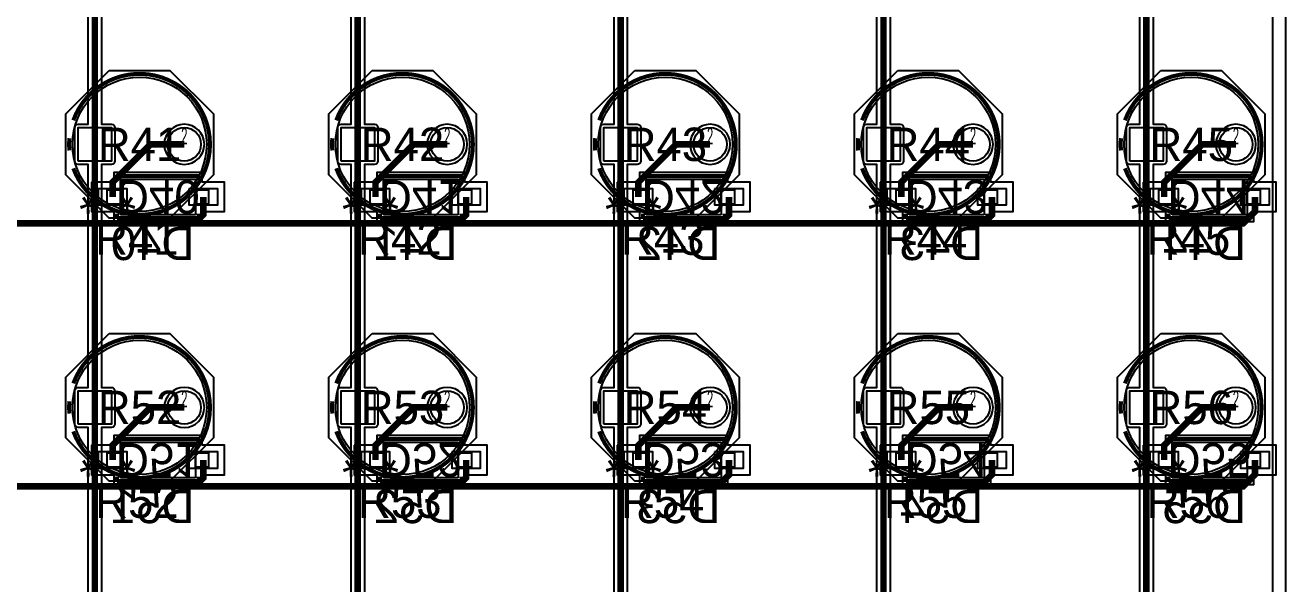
# Model space of a CAD drawing. Extents: x -64 to 44, y -64 to 41.
# Drawn here: x -4.45 to 43.5, y -36.7 to -15.47 of the extents above; entities that cross this region are included whole.
import ezdxf
from ezdxf.enums import TextEntityAlignment as Align

# ---------------------------------------------------------------- set-up
doc = ezdxf.new("R2010")
doc.units = 0
for name, color, linetype in [('ASSEMBLY', 12, 'CONTINUOUS'), ('BOUND', 85, 'CONTINUOUS'), ('COND', 80, 'CONTINUOUS'), ('COND2', 2, 'CONTINUOUS'), ('PACKAGES', 202, 'CONTINUOUS'), ('SILK_SCREEN', 85, 'CONTINUOUS'), ('SOLDER_MASK', 85, 'CONTINUOUS'), ('TEXT', 142, 'CONTINUOUS')]:
    doc.layers.add(name, color=color, linetype=linetype)

msp = doc.modelspace()

# ---------------------------------------------------------------- linework, layer by layer
at = {"layer": 'ASSEMBLY'}
for points in [[(2.4545, -20, -1), (-2.6509, -20, -1), (2.4545, -20)], [(12.4545, -20, -1), (7.3491, -20, -1), (12.4545, -20)], [(22.4545, -20, -1), (17.3491, -20, -1), (22.4545, -20)], [(32.4545, -20, -1), (27.3491, -20, -1), (32.4545, -20)], [(42.4545, -20, -1), (37.3491, -20, -1), (42.4545, -20)], [(2.4545, -30, -1), (-2.6509, -30, -1), (2.4545, -30)], [(12.4545, -30, -1), (7.3491, -30, -1), (12.4545, -30)], [(22.4545, -30, -1), (17.3491, -30, -1), (22.4545, -30)], [(32.4545, -30, -1), (27.3491, -30, -1), (32.4545, -30)], [(42.4545, -30, -1), (37.3491, -30, -1), (42.4545, -30)]]:
    msp.add_lwpolyline(points, format="xyb", dxfattribs=at)
for points in [[(-0.825, -21.6625), (-0.4875, -21.325)], [(-0.825, -21.325), (2.025, -21.325)], [(-0.825, -22.675), (-0.825, -21.325)], [(2.025, -21.325), (2.025, -22.675)], [(9.175, -21.6625), (9.5125, -21.325)], [(9.175, -21.325), (12.025, -21.325)], [(9.175, -22.675), (9.175, -21.325)], [(12.025, -21.325), (12.025, -22.675)], [(19.175, -21.6625), (19.5125, -21.325)], [(19.175, -21.325), (22.025, -21.325)], [(19.175, -22.675), (19.175, -21.325)], [(22.025, -21.325), (22.025, -22.675)], [(29.175, -21.6625), (29.5125, -21.325)], [(29.175, -21.325), (32.025, -21.325)], [(29.175, -22.675), (29.175, -21.325)], [(32.025, -21.325), (32.025, -22.675)], [(39.175, -21.6625), (39.5125, -21.325)], [(39.175, -21.325), (42.025, -21.325)], [(39.175, -22.675), (39.175, -21.325)], [(42.025, -21.325), (42.025, -22.675)], [(-1.325, -22.275), (-1.325, -21.725)], [(-1.325, -21.725), (-0.825, -21.725)], [(-0.825, -21.725), (-0.825, -22.275)], [(2.025, -22.275), (2.025, -21.725)], [(2.025, -21.725), (2.525, -21.725)], [(2.525, -21.725), (2.525, -22.275)], [(8.675, -22.275), (8.675, -21.725)], [(8.675, -21.725), (9.175, -21.725)], [(9.175, -21.725), (9.175, -22.275)], [(12.025, -22.275), (12.025, -21.725)], [(12.025, -21.725), (12.525, -21.725)], [(12.525, -21.725), (12.525, -22.275)], [(18.675, -22.275), (18.675, -21.725)], [(18.675, -21.725), (19.175, -21.725)], [(19.175, -21.725), (19.175, -22.275)], [(22.025, -22.275), (22.025, -21.725)], [(22.025, -21.725), (22.525, -21.725)], [(22.525, -21.725), (22.525, -22.275)], [(28.675, -22.275), (28.675, -21.725)], [(28.675, -21.725), (29.175, -21.725)], [(29.175, -21.725), (29.175, -22.275)], [(32.025, -22.275), (32.025, -21.725)], [(32.025, -21.725), (32.525, -21.725)], [(32.525, -21.725), (32.525, -22.275)], [(38.675, -22.275), (38.675, -21.725)], [(38.675, -21.725), (39.175, -21.725)], [(39.175, -21.725), (39.175, -22.275)], [(42.025, -22.275), (42.025, -21.725)], [(42.025, -21.725), (42.525, -21.725)], [(42.525, -21.725), (42.525, -22.275)], [(-0.825, -22.275), (-1.325, -22.275)], [(-0.825, -22.3375), (-0.4875, -22.675)], [(2.525, -22.275), (2.025, -22.275)], [(9.175, -22.275), (8.675, -22.275)], [(9.175, -22.3375), (9.5125, -22.675)], [(12.525, -22.275), (12.025, -22.275)], [(19.175, -22.275), (18.675, -22.275)], [(19.175, -22.3375), (19.5125, -22.675)], [(22.525, -22.275), (22.025, -22.275)], [(29.175, -22.275), (28.675, -22.275)], [(29.175, -22.3375), (29.5125, -22.675)], [(32.525, -22.275), (32.025, -22.275)], [(39.175, -22.275), (38.675, -22.275)], [(39.175, -22.3375), (39.5125, -22.675)], [(42.525, -22.275), (42.025, -22.275)], [(2.025, -22.675), (-0.825, -22.675)], [(12.025, -22.675), (9.175, -22.675)], [(22.025, -22.675), (19.175, -22.675)], [(32.025, -22.675), (29.175, -22.675)], [(42.025, -22.675), (39.175, -22.675)], [(-0.825, -31.6625), (-0.4875, -31.325)], [(-0.825, -31.325), (2.025, -31.325)], [(-0.825, -32.675), (-0.825, -31.325)], [(2.025, -31.325), (2.025, -32.675)], [(9.175, -31.6625), (9.5125, -31.325)], [(9.175, -31.325), (12.025, -31.325)], [(9.175, -32.675), (9.175, -31.325)], [(12.025, -31.325), (12.025, -32.675)], [(19.175, -31.6625), (19.5125, -31.325)], [(19.175, -31.325), (22.025, -31.325)], [(19.175, -32.675), (19.175, -31.325)], [(22.025, -31.325), (22.025, -32.675)], [(29.175, -31.6625), (29.5125, -31.325)], [(29.175, -31.325), (32.025, -31.325)], [(29.175, -32.675), (29.175, -31.325)], [(32.025, -31.325), (32.025, -32.675)], [(39.175, -31.6625), (39.5125, -31.325)], [(39.175, -31.325), (42.025, -31.325)], [(39.175, -32.675), (39.175, -31.325)], [(42.025, -31.325), (42.025, -32.675)], [(-1.325, -32.275), (-1.325, -31.725)], [(-1.325, -31.725), (-0.825, -31.725)], [(-0.825, -31.725), (-0.825, -32.275)], [(2.025, -32.275), (2.025, -31.725)], [(2.025, -31.725), (2.525, -31.725)], [(2.525, -31.725), (2.525, -32.275)], [(8.675, -32.275), (8.675, -31.725)], [(8.675, -31.725), (9.175, -31.725)], [(9.175, -31.725), (9.175, -32.275)], [(12.025, -32.275), (12.025, -31.725)], [(12.025, -31.725), (12.525, -31.725)], [(12.525, -31.725), (12.525, -32.275)], [(18.675, -32.275), (18.675, -31.725)], [(18.675, -31.725), (19.175, -31.725)], [(19.175, -31.725), (19.175, -32.275)], [(22.025, -32.275), (22.025, -31.725)], [(22.025, -31.725), (22.525, -31.725)], [(22.525, -31.725), (22.525, -32.275)], [(28.675, -32.275), (28.675, -31.725)], [(28.675, -31.725), (29.175, -31.725)], [(29.175, -31.725), (29.175, -32.275)], [(32.025, -32.275), (32.025, -31.725)], [(32.025, -31.725), (32.525, -31.725)], [(32.525, -31.725), (32.525, -32.275)], [(38.675, -32.275), (38.675, -31.725)], [(38.675, -31.725), (39.175, -31.725)], [(39.175, -31.725), (39.175, -32.275)], [(42.025, -32.275), (42.025, -31.725)], [(42.025, -31.725), (42.525, -31.725)], [(42.525, -31.725), (42.525, -32.275)], [(-0.825, -32.275), (-1.325, -32.275)], [(-0.825, -32.3375), (-0.4875, -32.675)], [(2.525, -32.275), (2.025, -32.275)], [(9.175, -32.275), (8.675, -32.275)], [(9.175, -32.3375), (9.5125, -32.675)], [(12.525, -32.275), (12.025, -32.275)], [(19.175, -32.275), (18.675, -32.275)], [(19.175, -32.3375), (19.5125, -32.675)], [(22.525, -32.275), (22.025, -32.275)], [(29.175, -32.275), (28.675, -32.275)], [(29.175, -32.3375), (29.5125, -32.675)], [(32.525, -32.275), (32.025, -32.275)], [(39.175, -32.275), (38.675, -32.275)], [(39.175, -32.3375), (39.5125, -32.675)], [(42.525, -32.275), (42.025, -32.275)], [(2.025, -32.675), (-0.825, -32.675)], [(12.025, -32.675), (9.175, -32.675)], [(22.025, -32.675), (19.175, -32.675)], [(32.025, -32.675), (29.175, -32.675)], [(42.025, -32.675), (39.175, -32.675)]]:
    msp.add_lwpolyline(points, dxfattribs=at)
at = {"layer": 'BOUND'}
for points in [[(-1.2539, -17.1933), (1.0575, -17.1933), (2.7085, -18.8443), (2.7085, -21.1557), (1.0575, -22.8067), (-1.2539, -22.8067), (-2.9049, -21.1557), (-2.9049, -18.8443)], [(8.7461, -17.1933), (11.0575, -17.1933), (12.7085, -18.8443), (12.7085, -21.1557), (11.0575, -22.8067), (8.7461, -22.8067), (7.0951, -21.1557), (7.0951, -18.8443)], [(18.7461, -17.1933), (21.0575, -17.1933), (22.7085, -18.8443), (22.7085, -21.1557), (21.0575, -22.8067), (18.7461, -22.8067), (17.0951, -21.1557), (17.0951, -18.8443)], [(28.7461, -17.1933), (31.0575, -17.1933), (32.7085, -18.8443), (32.7085, -21.1557), (31.0575, -22.8067), (28.7461, -22.8067), (27.0951, -21.1557), (27.0951, -18.8443)], [(38.7461, -17.1933), (41.0575, -17.1933), (42.7085, -18.8443), (42.7085, -21.1557), (41.0575, -22.8067), (38.7461, -22.8067), (37.0951, -21.1557), (37.0951, -18.8443)], [(-1.929, -21.441), (-1.929, -22.559), (-1.079, -22.559), (-1.079, -22.929), (2.279, -22.929), (2.279, -22.559), (3.129, -22.559), (3.129, -21.441), (2.279, -21.441), (2.279, -21.071), (-1.079, -21.071), (-1.079, -21.441)], [(8.071, -21.441), (8.071, -22.559), (8.921, -22.559), (8.921, -22.929), (12.279, -22.929), (12.279, -22.559), (13.129, -22.559), (13.129, -21.441), (12.279, -21.441), (12.279, -21.071), (8.921, -21.071), (8.921, -21.441)], [(18.071, -21.441), (18.071, -22.559), (18.921, -22.559), (18.921, -22.929), (22.279, -22.929), (22.279, -22.559), (23.129, -22.559), (23.129, -21.441), (22.279, -21.441), (22.279, -21.071), (18.921, -21.071), (18.921, -21.441)], [(28.071, -21.441), (28.071, -22.559), (28.921, -22.559), (28.921, -22.929), (32.279, -22.929), (32.279, -22.559), (33.129, -22.559), (33.129, -21.441), (32.279, -21.441), (32.279, -21.071), (28.921, -21.071), (28.921, -21.441)], [(38.071, -21.441), (38.071, -22.559), (38.921, -22.559), (38.921, -22.929), (42.279, -22.929), (42.279, -22.559), (43.129, -22.559), (43.129, -21.441), (42.279, -21.441), (42.279, -21.071), (38.921, -21.071), (38.921, -21.441)], [(-1.2539, -27.1933), (1.0575, -27.1933), (2.7085, -28.8443), (2.7085, -31.1557), (1.0575, -32.8067), (-1.2539, -32.8067), (-2.9049, -31.1557), (-2.9049, -28.8443)], [(8.7461, -27.1933), (11.0575, -27.1933), (12.7085, -28.8443), (12.7085, -31.1557), (11.0575, -32.8067), (8.7461, -32.8067), (7.0951, -31.1557), (7.0951, -28.8443)], [(18.7461, -27.1933), (21.0575, -27.1933), (22.7085, -28.8443), (22.7085, -31.1557), (21.0575, -32.8067), (18.7461, -32.8067), (17.0951, -31.1557), (17.0951, -28.8443)], [(28.7461, -27.1933), (31.0575, -27.1933), (32.7085, -28.8443), (32.7085, -31.1557), (31.0575, -32.8067), (28.7461, -32.8067), (27.0951, -31.1557), (27.0951, -28.8443)], [(38.7461, -27.1933), (41.0575, -27.1933), (42.7085, -28.8443), (42.7085, -31.1557), (41.0575, -32.8067), (38.7461, -32.8067), (37.0951, -31.1557), (37.0951, -28.8443)], [(-1.929, -31.441), (-1.929, -32.559), (-1.079, -32.559), (-1.079, -32.929), (2.279, -32.929), (2.279, -32.559), (3.129, -32.559), (3.129, -31.441), (2.279, -31.441), (2.279, -31.071), (-1.079, -31.071), (-1.079, -31.441)], [(8.071, -31.441), (8.071, -32.559), (8.921, -32.559), (8.921, -32.929), (12.279, -32.929), (12.279, -32.559), (13.129, -32.559), (13.129, -31.441), (12.279, -31.441), (12.279, -31.071), (8.921, -31.071), (8.921, -31.441)], [(18.071, -31.441), (18.071, -32.559), (18.921, -32.559), (18.921, -32.929), (22.279, -32.929), (22.279, -32.559), (23.129, -32.559), (23.129, -31.441), (22.279, -31.441), (22.279, -31.071), (18.921, -31.071), (18.921, -31.441)], [(28.071, -31.441), (28.071, -32.559), (28.921, -32.559), (28.921, -32.929), (32.279, -32.929), (32.279, -32.559), (33.129, -32.559), (33.129, -31.441), (32.279, -31.441), (32.279, -31.071), (28.921, -31.071), (28.921, -31.441)], [(38.071, -31.441), (38.071, -32.559), (38.921, -32.559), (38.921, -32.929), (42.279, -32.929), (42.279, -32.559), (43.129, -32.559), (43.129, -31.441), (42.279, -31.441), (42.279, -31.071), (38.921, -31.071), (38.921, -31.441)]]:
    msp.add_lwpolyline(points, close=True, dxfattribs=at)
at = {"layer": 'COND'}
msp.add_lwpolyline([(-62.9999, 39), (42.9999, 39), (42.9999, -63.4999), (-62.9999, -63.4999)], dxfattribs=at)
at = {"layer": 'COND', "const_width": 0.25}
for points in [[(-1.8, -20), (-1.8, -10)], [(8.2, -20), (8.2, -10)], [(18.2, -20), (18.2, -10)], [(28.2, -20), (28.2, -10)], [(38.2, -20), (38.2, -10)], [(-1.8, -30), (-1.8, -20)], [(8.2, -30), (8.2, -20)], [(18.2, -30), (18.2, -20)], [(28.2, -30), (28.2, -20)], [(38.2, -30), (38.2, -20)], [(-1.8, -40), (-1.8, -30)], [(8.2, -40), (8.2, -30)], [(18.2, -40), (18.2, -30)], [(28.2, -40), (28.2, -30)], [(38.2, -40), (38.2, -30)]]:
    msp.add_lwpolyline(points, dxfattribs=at)
at = {"layer": 'COND'}
for points in [[(-2.0522, -39.2378), (-2.0522, -30.7622), (-2.435, -30.7622, -0.414214), (-2.5622, -30.635), (-2.5622, -29.365, -0.414214), (-2.435, -29.2378), (-2.0522, -29.2378), (-2.0522, -20.7622), (-2.435, -20.7622, -0.414214), (-2.5622, -20.635), (-2.5622, -19.365, -0.414214), (-2.435, -19.2378), (-2.0522, -19.2378), (-2.0522, -10.7622)], [(-1.5478, -10.7622), (-1.5478, -19.2378), (-1.165, -19.2378, -0.414214), (-1.0378, -19.365), (-1.0378, -20.635, -0.414214), (-1.165, -20.7622), (-1.5478, -20.7622), (-1.5478, -29.2378), (-1.165, -29.2378, -0.414214), (-1.0378, -29.365), (-1.0378, -30.635, -0.414214), (-1.165, -30.7622), (-1.5478, -30.7622), (-1.5478, -39.2378)], [(7.9478, -39.2378), (7.9478, -30.7622), (7.565, -30.7622, -0.414214), (7.4378, -30.635), (7.4378, -29.365, -0.414214), (7.565, -29.2378), (7.9478, -29.2378), (7.9478, -20.7622), (7.565, -20.7622, -0.414214), (7.4378, -20.635), (7.4378, -19.365, -0.414214), (7.565, -19.2378), (7.9478, -19.2378), (7.9478, -10.7622)], [(8.4522, -10.7622), (8.4522, -19.2378), (8.835, -19.2378, -0.414214), (8.9622, -19.365), (8.9622, -20.635, -0.414214), (8.835, -20.7622), (8.4522, -20.7622), (8.4522, -29.2378), (8.835, -29.2378, -0.414214), (8.9622, -29.365), (8.9622, -30.635, -0.414214), (8.835, -30.7622), (8.4522, -30.7622), (8.4522, -39.2378)], [(17.9478, -39.2378), (17.9478, -30.7622), (17.565, -30.7622, -0.414214), (17.4378, -30.635), (17.4378, -29.365, -0.414214), (17.565, -29.2378), (17.9478, -29.2378), (17.9478, -20.7622), (17.565, -20.7622, -0.414214), (17.4378, -20.635), (17.4378, -19.365, -0.414214), (17.565, -19.2378), (17.9478, -19.2378), (17.9478, -10.7622)], [(18.4522, -10.7622), (18.4522, -19.2378), (18.835, -19.2378, -0.414214), (18.9622, -19.365), (18.9622, -20.635, -0.414214), (18.835, -20.7622), (18.4522, -20.7622), (18.4522, -29.2378), (18.835, -29.2378, -0.414214), (18.9622, -29.365), (18.9622, -30.635, -0.414214), (18.835, -30.7622), (18.4522, -30.7622), (18.4522, -39.2378)], [(27.9478, -39.2378), (27.9478, -30.7622), (27.565, -30.7622, -0.414214), (27.4378, -30.635), (27.4378, -29.365, -0.414214), (27.565, -29.2378), (27.9478, -29.2378), (27.9478, -20.7622), (27.565, -20.7622, -0.414214), (27.4378, -20.635), (27.4378, -19.365, -0.414214), (27.565, -19.2378), (27.9478, -19.2378), (27.9478, -10.7622)], [(28.4522, -10.7622), (28.4522, -19.2378), (28.835, -19.2378, -0.414214), (28.9622, -19.365), (28.9622, -20.635, -0.414214), (28.835, -20.7622), (28.4522, -20.7622), (28.4522, -29.2378), (28.835, -29.2378, -0.414214), (28.9622, -29.365), (28.9622, -30.635, -0.414214), (28.835, -30.7622), (28.4522, -30.7622), (28.4522, -39.2378)], [(37.9478, -39.2378), (37.9478, -30.7622), (37.565, -30.7622, -0.414214), (37.4378, -30.635), (37.4378, -29.365, -0.414214), (37.565, -29.2378), (37.9478, -29.2378), (37.9478, -20.7622), (37.565, -20.7622, -0.414214), (37.4378, -20.635), (37.4378, -19.365, -0.414214), (37.565, -19.2378), (37.9478, -19.2378), (37.9478, -10.7622)], [(38.4522, -10.7622), (38.4522, -19.2378), (38.835, -19.2378, -0.414214), (38.9622, -19.365), (38.9622, -20.635, -0.414214), (38.835, -20.7622), (38.4522, -20.7622), (38.4522, -29.2378), (38.835, -29.2378, -0.414214), (38.9622, -29.365), (38.9622, -30.635, -0.414214), (38.835, -30.7622), (38.4522, -30.7622), (38.4522, -39.2378)]]:
    msp.add_lwpolyline(points, format="xyb", dxfattribs=at)
for points in [[(-2.435, -20.635), (-2.435, -19.365), (-1.165, -19.365), (-1.165, -20.635)], [(7.565, -20.635), (7.565, -19.365), (8.835, -19.365), (8.835, -20.635)], [(17.565, -20.635), (17.565, -19.365), (18.835, -19.365), (18.835, -20.635)], [(27.565, -20.635), (27.565, -19.365), (28.835, -19.365), (28.835, -20.635)], [(37.565, -20.635), (37.565, -19.365), (38.835, -19.365), (38.835, -20.635)], [(-2.435, -30.635), (-2.435, -29.365), (-1.165, -29.365), (-1.165, -30.635)], [(7.565, -30.635), (7.565, -29.365), (8.835, -29.365), (8.835, -30.635)], [(17.565, -30.635), (17.565, -29.365), (18.835, -29.365), (18.835, -30.635)], [(27.565, -30.635), (27.565, -29.365), (28.835, -29.365), (28.835, -30.635)], [(37.565, -30.635), (37.565, -29.365), (38.835, -29.365), (38.835, -30.635)]]:
    msp.add_lwpolyline(points, close=True, dxfattribs=at)
for points in [[(2.3658, -20, 1), (0.8414, -20, 1)], [(12.3658, -20, 1), (10.8414, -20, 1)], [(22.3658, -20, 1), (20.8414, -20, 1)], [(32.3658, -20, 1), (30.8414, -20, 1)], [(42.3658, -20, 1), (40.8414, -20, 1)], [(2.3658, -30, 1), (0.8414, -30, 1)], [(12.3658, -30, 1), (10.8414, -30, 1)], [(22.3658, -30, 1), (20.8414, -30, 1)], [(32.3658, -30, 1), (30.8414, -30, 1)], [(42.3658, -30, 1), (40.8414, -30, 1)]]:
    msp.add_lwpolyline(points, format="xyb", close=True, dxfattribs=at)
for centre in [(1.6036, -20), (11.6036, -20), (21.6036, -20), (31.6036, -20), (41.6036, -20), (1.6036, -30), (11.6036, -30), (21.6036, -30), (31.6036, -30), (41.6036, -30)]:
    msp.add_circle(centre, 0.635, dxfattribs=at)
at = {"layer": 'COND2'}
for points in [[(-2.435, -20.635), (-2.435, -19.365), (-1.165, -19.365), (-1.165, -20.635)], [(7.565, -20.635), (7.565, -19.365), (8.835, -19.365), (8.835, -20.635)], [(17.565, -20.635), (17.565, -19.365), (18.835, -19.365), (18.835, -20.635)], [(27.565, -20.635), (27.565, -19.365), (28.835, -19.365), (28.835, -20.635)], [(37.565, -20.635), (37.565, -19.365), (38.835, -19.365), (38.835, -20.635)], [(-1.675, -21.695), (-1.675, -22.305), (-0.575, -22.305), (-0.575, -21.695)], [(1.775, -21.695), (1.775, -22.305), (2.875, -22.305), (2.875, -21.695)], [(8.325, -21.695), (8.325, -22.305), (9.425, -22.305), (9.425, -21.695)], [(11.775, -21.695), (11.775, -22.305), (12.875, -22.305), (12.875, -21.695)], [(18.325, -21.695), (18.325, -22.305), (19.425, -22.305), (19.425, -21.695)], [(21.775, -21.695), (21.775, -22.305), (22.875, -22.305), (22.875, -21.695)], [(28.325, -21.695), (28.325, -22.305), (29.425, -22.305), (29.425, -21.695)], [(31.775, -21.695), (31.775, -22.305), (32.875, -22.305), (32.875, -21.695)], [(38.325, -21.695), (38.325, -22.305), (39.425, -22.305), (39.425, -21.695)], [(41.775, -21.695), (41.775, -22.305), (42.875, -22.305), (42.875, -21.695)], [(-2.435, -30.635), (-2.435, -29.365), (-1.165, -29.365), (-1.165, -30.635)], [(7.565, -30.635), (7.565, -29.365), (8.835, -29.365), (8.835, -30.635)], [(17.565, -30.635), (17.565, -29.365), (18.835, -29.365), (18.835, -30.635)], [(27.565, -30.635), (27.565, -29.365), (28.835, -29.365), (28.835, -30.635)], [(37.565, -30.635), (37.565, -29.365), (38.835, -29.365), (38.835, -30.635)], [(-1.675, -31.695), (-1.675, -32.305), (-0.575, -32.305), (-0.575, -31.695)], [(1.775, -31.695), (1.775, -32.305), (2.875, -32.305), (2.875, -31.695)], [(8.325, -31.695), (8.325, -32.305), (9.425, -32.305), (9.425, -31.695)], [(11.775, -31.695), (11.775, -32.305), (12.875, -32.305), (12.875, -31.695)], [(18.325, -31.695), (18.325, -32.305), (19.425, -32.305), (19.425, -31.695)], [(21.775, -31.695), (21.775, -32.305), (22.875, -32.305), (22.875, -31.695)], [(28.325, -31.695), (28.325, -32.305), (29.425, -32.305), (29.425, -31.695)], [(31.775, -31.695), (31.775, -32.305), (32.875, -32.305), (32.875, -31.695)], [(38.325, -31.695), (38.325, -32.305), (39.425, -32.305), (39.425, -31.695)], [(41.775, -31.695), (41.775, -32.305), (42.875, -32.305), (42.875, -31.695)]]:
    msp.add_lwpolyline(points, close=True, dxfattribs=at)
at = {"layer": 'COND2', "const_width": 0.25}
for points in [[(1.6036, -20), (0.318, -20), (-1.125, -21.443), (-1.125, -22)], [(11.6036, -20), (10.318, -20), (8.875, -21.443), (8.875, -22)], [(21.6036, -20), (20.318, -20), (18.875, -21.443), (18.875, -22)], [(31.6036, -20), (30.318, -20), (28.875, -21.443), (28.875, -22)], [(41.6036, -20), (40.318, -20), (38.875, -21.443), (38.875, -22)], [(2.325, -22), (2.325, -22.675), (2, -23)], [(12.325, -22), (12.325, -22.675), (12, -23)], [(22.325, -22), (22.325, -22.675), (22, -23)], [(32.325, -22), (32.325, -22.675), (32, -23)], [(42.325, -22), (42.325, -22.557), (41.882, -23), (32, -23)], [(2, -23), (-8.118, -23)], [(12, -23), (2, -23)], [(22, -23), (12, -23)], [(32, -23), (22, -23)], [(1.6036, -30), (0.318, -30), (-1.125, -31.443), (-1.125, -32)], [(11.6036, -30), (10.318, -30), (8.875, -31.443), (8.875, -32)], [(21.6036, -30), (20.318, -30), (18.875, -31.443), (18.875, -32)], [(31.6036, -30), (30.318, -30), (28.875, -31.443), (28.875, -32)], [(41.6036, -30), (40.318, -30), (38.875, -31.443), (38.875, -32)], [(2.325, -32), (2.325, -32.675), (2, -33)], [(12.325, -32), (12.325, -32.675), (12, -33)], [(22.325, -32), (22.325, -32.557), (21.882, -33)], [(32.325, -32), (32.325, -32.557), (31.882, -33)], [(42.325, -32), (42.325, -32.557), (41.882, -33), (31.882, -33)], [(2, -33), (-8, -33)], [(12, -33), (2, -33)], [(21.882, -33), (12, -33)], [(31.882, -33), (21.882, -33)]]:
    msp.add_lwpolyline(points, dxfattribs=at)
at = {"layer": 'COND2'}
for centre in [(1.6036, -20), (11.6036, -20), (21.6036, -20), (31.6036, -20), (41.6036, -20), (1.6036, -30), (11.6036, -30), (21.6036, -30), (31.6036, -30), (41.6036, -30)]:
    msp.add_circle(centre, 0.635, dxfattribs=at)
at = {"layer": 'PACKAGES'}
msp.add_lwpolyline([(-63.5, 40), (-63.5, -64), (43.5, -64), (43.5, 40)], close=True, dxfattribs=at)
at = {"layer": 'SILK_SCREEN', "const_width": 0.1524}
for points in [[(2.5815, -20, 0.83966), (-2.6175, -19.0868)], [(12.5815, -20, 0.83966), (7.3825, -19.0868)], [(22.5815, -20, 0.83966), (17.3825, -19.0868)], [(32.5815, -20, 0.83966), (27.3825, -19.0868)], [(42.5815, -20, 0.83966), (37.3825, -19.0868)], [(-2.7677, -19.7669, 0.043577), (-2.7677, -20.2331)], [(-2.6175, -20.9132, 0.83966), (2.5815, -20)], [(7.2323, -19.7669, 0.043577), (7.2323, -20.2331)], [(7.3825, -20.9132, 0.83966), (12.5815, -20)], [(17.2323, -19.7669, 0.043577), (17.2323, -20.2331)], [(17.3825, -20.9132, 0.83966), (22.5815, -20)], [(27.2323, -19.7669, 0.043577), (27.2323, -20.2331)], [(27.3825, -20.9132, 0.83966), (32.5815, -20)], [(37.2323, -19.7669, 0.043577), (37.2323, -20.2331)], [(37.3825, -20.9132, 0.83966), (42.5815, -20)], [(2.5815, -30, 0.83966), (-2.6175, -29.0868)], [(12.5815, -30, 0.83966), (7.3825, -29.0868)], [(22.5815, -30, 0.83966), (17.3825, -29.0868)], [(32.5815, -30, 0.83966), (27.3825, -29.0868)], [(42.5815, -30, 0.83966), (37.3825, -29.0868)], [(-2.7677, -29.7669, 0.043577), (-2.7677, -30.2331)], [(7.2323, -29.7669, 0.043577), (7.2323, -30.2331)], [(17.2323, -29.7669, 0.043577), (17.2323, -30.2331)], [(27.2323, -29.7669, 0.043577), (27.2323, -30.2331)], [(37.2323, -29.7669, 0.043577), (37.2323, -30.2331)], [(-2.6175, -30.9132, 0.83966), (2.5815, -30)], [(7.3825, -30.9132, 0.83966), (12.5815, -30)], [(17.3825, -30.9132, 0.83966), (22.5815, -30)], [(27.3825, -30.9132, 0.83966), (32.5815, -30)], [(37.3825, -30.9132, 0.83966), (42.5815, -30)]]:
    msp.add_lwpolyline(points, format="xyb", dxfattribs=at)
for points in [[(-0.952, -21.198), (2.152, -21.198)], [(-0.952, -21.3623), (-0.952, -21.198)], [(2.152, -21.198), (2.152, -21.3623)], [(9.048, -21.198), (12.152, -21.198)], [(9.048, -21.3623), (9.048, -21.198)], [(12.152, -21.198), (12.152, -21.3623)], [(19.048, -21.198), (22.152, -21.198)], [(19.048, -21.3623), (19.048, -21.198)], [(22.152, -21.198), (22.152, -21.3623)], [(29.048, -21.198), (32.152, -21.198)], [(29.048, -21.3623), (29.048, -21.198)], [(32.152, -21.198), (32.152, -21.3623)], [(39.048, -21.198), (42.152, -21.198)], [(39.048, -21.3623), (39.048, -21.198)], [(42.152, -21.198), (42.152, -21.3623)], [(-0.952, -22.802), (-0.952, -22.6377)], [(2.152, -22.802), (-0.952, -22.802)], [(2.152, -22.6377), (2.152, -22.802)], [(9.048, -22.802), (9.048, -22.6377)], [(12.152, -22.802), (9.048, -22.802)], [(12.152, -22.6377), (12.152, -22.802)], [(19.048, -22.802), (19.048, -22.6377)], [(22.152, -22.802), (19.048, -22.802)], [(22.152, -22.6377), (22.152, -22.802)], [(29.048, -22.802), (29.048, -22.6377)], [(32.152, -22.802), (29.048, -22.802)], [(32.152, -22.6377), (32.152, -22.802)], [(39.048, -22.802), (39.048, -22.6377)], [(42.152, -22.802), (39.048, -22.802)], [(42.152, -22.6377), (42.152, -22.802)], [(-0.952, -31.198), (2.152, -31.198)], [(-0.952, -31.3623), (-0.952, -31.198)], [(2.152, -31.198), (2.152, -31.3623)], [(9.048, -31.198), (12.152, -31.198)], [(9.048, -31.3623), (9.048, -31.198)], [(12.152, -31.198), (12.152, -31.3623)], [(19.048, -31.198), (22.152, -31.198)], [(19.048, -31.3623), (19.048, -31.198)], [(22.152, -31.198), (22.152, -31.3623)], [(29.048, -31.198), (32.152, -31.198)], [(29.048, -31.3623), (29.048, -31.198)], [(32.152, -31.198), (32.152, -31.3623)], [(39.048, -31.198), (42.152, -31.198)], [(39.048, -31.3623), (39.048, -31.198)], [(42.152, -31.198), (42.152, -31.3623)], [(-0.952, -32.802), (-0.952, -32.6377)], [(2.152, -32.6377), (2.152, -32.802)], [(9.048, -32.802), (9.048, -32.6377)], [(12.152, -32.6377), (12.152, -32.802)], [(19.048, -32.802), (19.048, -32.6377)], [(22.152, -32.6377), (22.152, -32.802)], [(29.048, -32.802), (29.048, -32.6377)], [(32.152, -32.6377), (32.152, -32.802)], [(39.048, -32.802), (39.048, -32.6377)], [(42.152, -32.6377), (42.152, -32.802)], [(2.152, -32.802), (-0.952, -32.802)], [(12.152, -32.802), (9.048, -32.802)], [(22.152, -32.802), (19.048, -32.802)], [(32.152, -32.802), (29.048, -32.802)], [(42.152, -32.802), (39.048, -32.802)]]:
    msp.add_lwpolyline(points, dxfattribs=at)
at = {"layer": 'SOLDER_MASK'}
for points in [[(-2.435, -20.635), (-2.435, -19.365), (-1.165, -19.365), (-1.165, -20.635)], [(7.565, -20.635), (7.565, -19.365), (8.835, -19.365), (8.835, -20.635)], [(17.565, -20.635), (17.565, -19.365), (18.835, -19.365), (18.835, -20.635)], [(27.565, -20.635), (27.565, -19.365), (28.835, -19.365), (28.835, -20.635)], [(37.565, -20.635), (37.565, -19.365), (38.835, -19.365), (38.835, -20.635)], [(-2.435, -30.635), (-2.435, -29.365), (-1.165, -29.365), (-1.165, -30.635)], [(7.565, -30.635), (7.565, -29.365), (8.835, -29.365), (8.835, -30.635)], [(17.565, -30.635), (17.565, -29.365), (18.835, -29.365), (18.835, -30.635)], [(27.565, -30.635), (27.565, -29.365), (28.835, -29.365), (28.835, -30.635)], [(37.565, -30.635), (37.565, -29.365), (38.835, -29.365), (38.835, -30.635)]]:
    msp.add_lwpolyline(points, close=True, dxfattribs=at)
for centre in [(1.6036, -20), (11.6036, -20), (21.6036, -20), (31.6036, -20), (41.6036, -20), (1.6036, -30), (11.6036, -30), (21.6036, -30), (31.6036, -30), (41.6036, -30)]:
    msp.add_circle(centre, 0.635, dxfattribs=at)

# ---------------------------------------------------------------- texts
at = {"layer": 'ASSEMBLY', "text_generation_flag": 2, "width": 1.02}
for p in [(-0.571, -21.365), (9.429, -21.365), (19.429, -21.365), (29.429, -21.365), (39.429, -21.365), (-0.571, -31.365), (9.429, -31.365), (19.429, -31.365), (29.429, -31.365), (39.429, -31.365)]:
    msp.add_text('*', height=1.27, rotation=180, dxfattribs=at).set_placement(p, align=Align.CENTER)
at = {"layer": 'SILK_SCREEN', "text_generation_flag": 2, "width": 1.02}
for p in [(-2.056, -21.365), (7.944, -21.365), (17.944, -21.365), (27.944, -21.365), (37.944, -21.365), (-2.056, -31.365), (7.944, -31.365), (17.944, -31.365), (27.944, -31.365), (37.944, -31.365)]:
    msp.add_text('*', height=1.27, rotation=180, dxfattribs=at).set_placement(p, align=Align.CENTER)
at = {"layer": 'TEXT'}
for s, height, width, p in [('1', 0.635, 0.500157, (-1.8, -20)), ('R41', 1.27, 1.02, (-0.0982, -20.635)), ('2', 0.635, 0.500157, (1.6036, -20)), ('1', 0.635, 0.500157, (8.2, -20)), ('R42', 1.27, 1.02, (9.9018, -20.635)), ('2', 0.635, 0.500157, (11.6036, -20)), ('1', 0.635, 0.500157, (18.2, -20)), ('R43', 1.27, 1.02, (19.9018, -20.635)), ('2', 0.635, 0.500157, (21.6036, -20)), ('1', 0.635, 0.500157, (28.2, -20)), ('R44', 1.27, 1.02, (29.9018, -20.635)), ('2', 0.635, 0.500157, (31.6036, -20)), ('1', 0.635, 0.500157, (38.2, -20)), ('R45', 1.27, 1.02, (39.9018, -20.635)), ('2', 0.635, 0.500157, (41.6036, -20)), ('R41', 1.27, 1.02, (-0.2, -24.2)), ('R42', 1.27, 1.02, (9.8, -24.2)), ('R43', 1.27, 1.02, (19.8, -24.2)), ('R44', 1.27, 1.02, (29.8, -24.2)), ('R45', 1.27, 1.02, (39.8, -24.2)), ('1', 0.635, 0.500157, (-1.8, -30)), ('R52', 1.27, 1.02, (-0.0982, -30.635)), ('2', 0.635, 0.500157, (1.6036, -30)), ('1', 0.635, 0.500157, (8.2, -30)), ('R53', 1.27, 1.02, (9.9018, -30.635)), ('2', 0.635, 0.500157, (11.6036, -30)), ('1', 0.635, 0.500157, (18.2, -30)), ('R54', 1.27, 1.02, (19.9018, -30.635)), ('2', 0.635, 0.500157, (21.6036, -30)), ('1', 0.635, 0.500157, (28.2, -30)), ('R55', 1.27, 1.02, (29.9018, -30.635)), ('2', 0.635, 0.500157, (31.6036, -30)), ('1', 0.635, 0.500157, (38.2, -30)), ('R56', 1.27, 1.02, (39.9018, -30.635)), ('2', 0.635, 0.500157, (41.6036, -30)), ('R52', 1.27, 1.02, (-0.2, -34.2)), ('R53', 1.27, 1.02, (9.8, -34.2)), ('R54', 1.27, 1.02, (19.8, -34.2)), ('R55', 1.27, 1.02, (29.8, -34.2)), ('R56', 1.27, 1.02, (39.8, -34.2))]:
    msp.add_text(s, height=height, dxfattribs=dict(at, width=width)).set_placement(p, align=Align.CENTER)
at = {"layer": 'TEXT', "text_generation_flag": 2, "width": 1.02}
for s, p in [('D40', (0.6, -21.365)), ('D41', (10.6, -21.365)), ('D42', (20.6, -21.365)), ('D43', (30.6, -21.365)), ('D44', (40.6, -21.365)), ('D51', (0.6, -31.365)), ('D52', (10.6, -31.365)), ('D53', (20.6, -31.365)), ('D54', (30.6, -31.365)), ('D55', (40.6, -31.365))]:
    msp.add_text(s, height=1.27, rotation=180, dxfattribs=at).set_placement(p, align=Align.CENTER)
for s, p in [('D40', (0.4, -24.4)), ('D41', (10.4, -24.4)), ('D42', (20.4, -24.4)), ('D43', (30.4, -24.4)), ('D44', (40.4, -24.4)), ('D51', (0.4, -34.4)), ('D52', (10.4, -34.4)), ('D53', (20.4, -34.4)), ('D54', (30.4, -34.4)), ('D55', (40.4, -34.4))]:
    msp.add_text(s, height=1.27, dxfattribs=at).set_placement(p, align=Align.CENTER)

doc.saveas('drawing.dxf')
